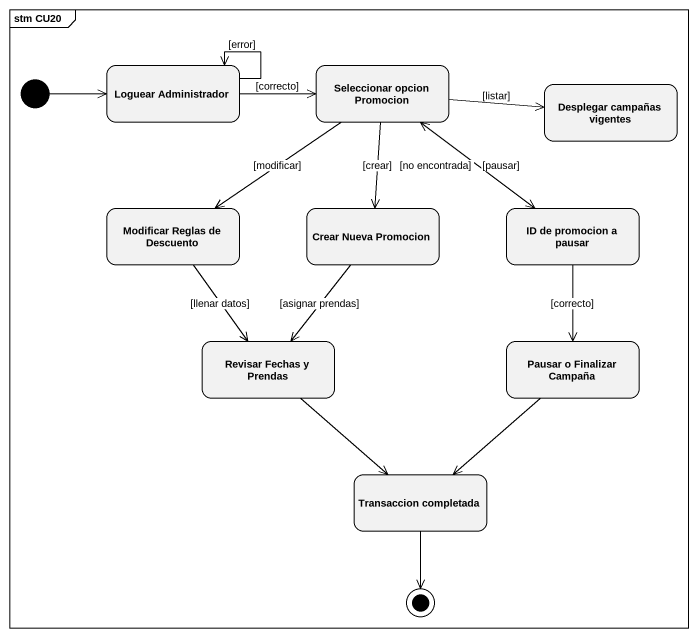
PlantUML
@startuml
mainframe stm CU20
hide empty description
state "Loguear Administrador" as Loguear_Administrador
state "Seleccionar opcion Promocion" as Seleccionar_opcion_Promocion
state "Desplegar campañas vigentes" as Desplegar_campañas_vigentes
state "Modificar Reglas de Descuento" as Modificar_Reglas_de
state "Crear Nueva Promocion" as Crear_Nueva_Promocion
state "ID de promocion a pausar" as ID_de_promocion_a_pausar
state "Revisar Fechas y Prendas" as Revisar_Fechas_y_Prendas
state "Pausar o Finalizar Campaña" as Pausar_o_Finalizar_Campaña
state "Transaccion completada" as Transaccion_completada
[*] -right-> Loguear_Administrador
Loguear_Administrador --> Loguear_Administrador : [error]
Loguear_Administrador -right-> Seleccionar_opcion_Promocion : [correcto]
Seleccionar_opcion_Promocion -right-> Desplegar_campañas_vigentes : [listar]
Seleccionar_opcion_Promocion --> Modificar_Reglas_de : [modificar]
Seleccionar_opcion_Promocion --> Crear_Nueva_Promocion : [crear]
Seleccionar_opcion_Promocion --> ID_de_promocion_a_pausar : [pausar]
Modificar_Reglas_de --> Revisar_Fechas_y_Prendas : [llenar datos]
Crear_Nueva_Promocion --> Revisar_Fechas_y_Prendas : [asignar prendas]
ID_de_promocion_a_pausar -up-> Seleccionar_opcion_Promocion : [no encontrada]
ID_de_promocion_a_pausar --> Pausar_o_Finalizar_Campaña : [correcto]
Revisar_Fechas_y_Prendas --> Transaccion_completada
Pausar_o_Finalizar_Campaña --> Transaccion_completada
Transaccion_completada --> [*]
@enduml
